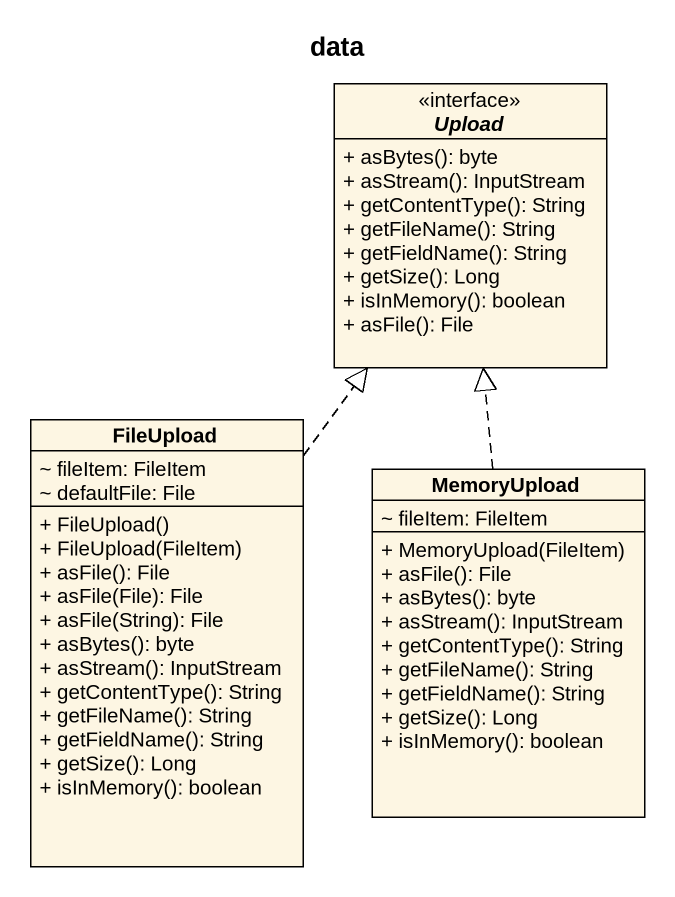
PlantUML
@startuml
title data
hide circle
hide empty members
skinparam classAttributeIconSize 0
interface Upload <<interface>> {
  + asBytes(): byte
  + asStream(): InputStream
  + getContentType(): String
  + getFileName(): String
  + getFieldName(): String
  + getSize(): Long
  + isInMemory(): boolean
  + asFile(): File
}
class FileUpload {
  ~ fileItem: FileItem
  ~ defaultFile: File
  + FileUpload()
  + FileUpload(FileItem)
  + asFile(): File
  + asFile(File): File
  + asFile(String): File
  + asBytes(): byte
  + asStream(): InputStream
  + getContentType(): String
  + getFileName(): String
  + getFieldName(): String
  + getSize(): Long
  + isInMemory(): boolean
}
class MemoryUpload {
  ~ fileItem: FileItem
  + MemoryUpload(FileItem)
  + asFile(): File
  + asBytes(): byte
  + asStream(): InputStream
  + getContentType(): String
  + getFileName(): String
  + getFieldName(): String
  + getSize(): Long
  + isInMemory(): boolean
}
FileUpload .up.|> Upload
MemoryUpload .up.|> Upload
@enduml
